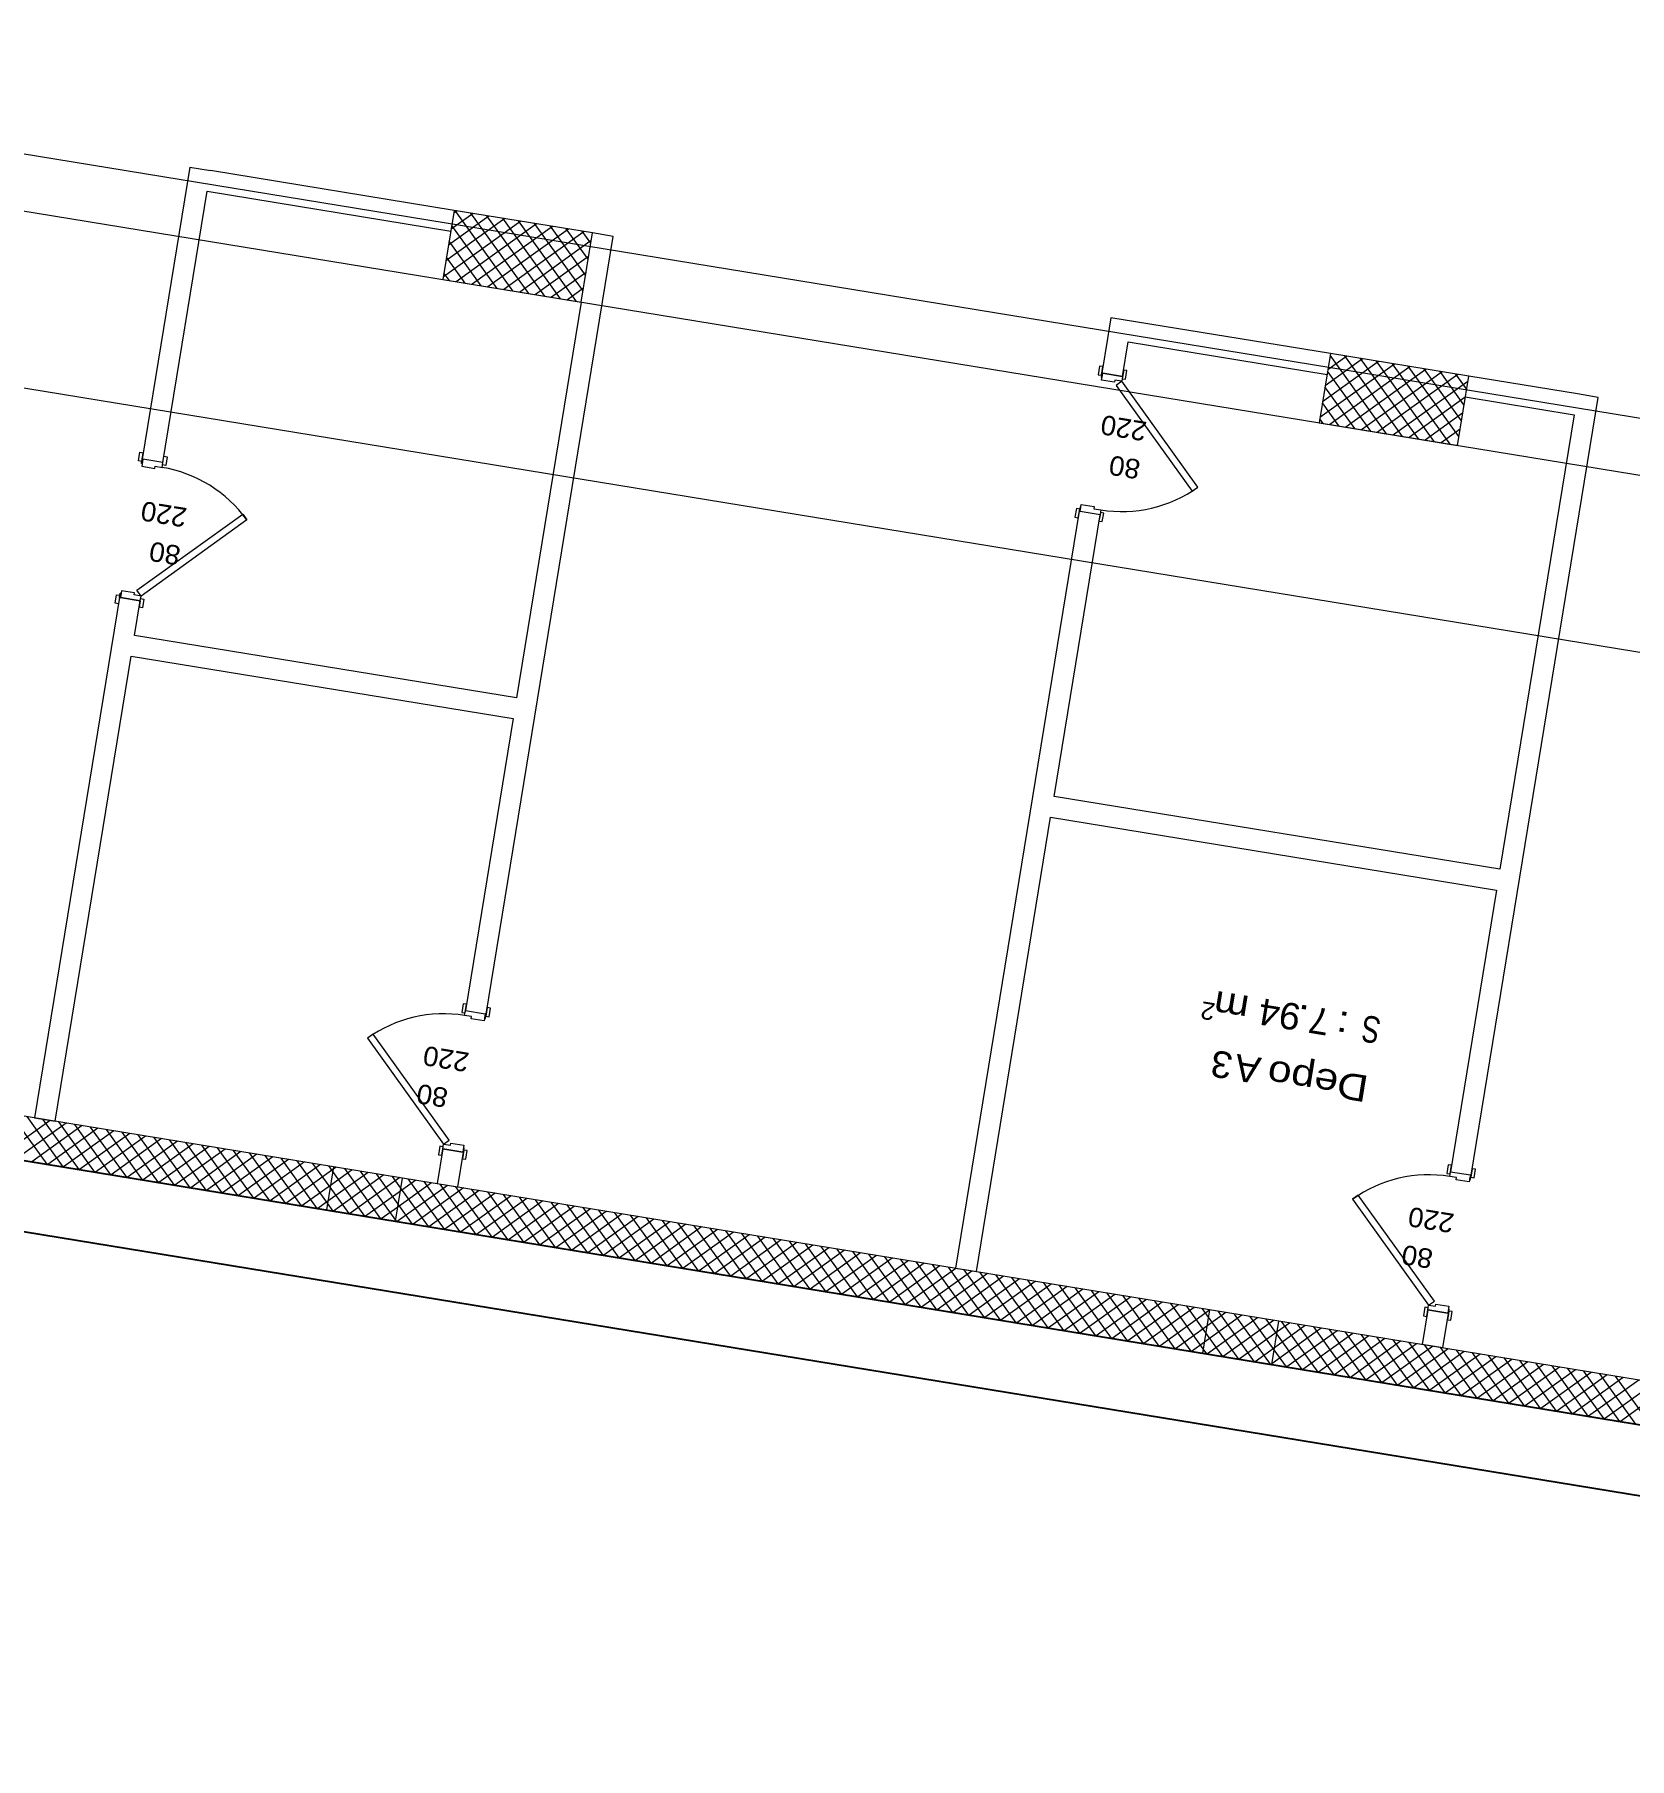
# Model space of a CAD drawing. Header units: metres. Extents: x 7511340 to 7511486, y 4692164 to 4692372.
# Drawn here: x 7511404.01 to 7511413.12, y 4692182.61 to 4692192.46 of the extents above; entities that cross this region are included whole.
import ezdxf

# ---------------------------------------------------------------- set-up
doc = ezdxf.new("R2010")
doc.units = ezdxf.units.M
for name, color, linetype in [('bodrumi', 5, 'Continuous'), ('e0', 4, 'Continuous'), ('e1', 4, 'Continuous')]:
    doc.layers.add(name, color=color, linetype=linetype)
for name, color, linetype, true_color in [('PDF_2D Drafting - General', 7, 'Continuous', 0x999999), ('PDF_A - Muret', 7, 'Continuous', 0xaaaaaa), ('PDF_A - Shtyllat', 7, 'Continuous', 0x999999), ('PDF_A - Shtyllat bodrum', 7, 'Continuous', 0x999999), ('PDF_Model Unit - Zone', 7, 'Continuous', 0x999999)]:
    doc.layers.add(name, color=color, linetype=linetype, true_color=true_color)
doc.layers.add('urbanizem', color=1, linetype='Continuous', lineweight=0)
doc.styles.add('PDF Arial', font='arial.ttf')

msp = doc.modelspace()

# ---------------------------------------------------------------- linework, layer by layer
at = {"layer": 'bodrumi', "elevation": 611, "flags": 128}
msp.add_lwpolyline([(7511422.0334, 4692183.0742), (7511426.9694, 4692213.2745), (7511399.4788, 4692217.7676), (7511396.5659, 4692188.662, 0.396098), (7511397.8166, 4692187.0322)], format="xyb", close=True, dxfattribs=at)
at = {"layer": 'e0', "color": 6, "linetype": 'Continuous', "lineweight": 20, "elevation": 612.455, "flags": 128}
msp.add_lwpolyline([(7511422.2123, 4692214.0518), (7511418.191, 4692189.4483), (7511401.4026, 4692192.1922), (7511405.4238, 4692216.7957)], dxfattribs=at)
at = {"layer": 'e1', "elevation": 613.255, "flags": 128}
msp.add_lwpolyline([(7511422.3636, 4692182.6149), (7511427.4287, 4692213.6048), (7511399.1232, 4692218.2311), (7511396.1678, 4692188.7019, 0.396098), (7511397.7521, 4692186.6374)], format="xyb", close=True, dxfattribs=at)
at = {"layer": 'e1', "linetype": 'Continuous', "lineweight": 20, "elevation": 613.255, "flags": 128}
msp.add_lwpolyline([(7511423.515, 4692213.8389), (7511419.2808, 4692187.9326), (7511399.8869, 4692191.1024), (7511404.1211, 4692217.0087)], dxfattribs=at)
at = {"layer": 'PDF_2D Drafting - General', "color": 8, "lineweight": 9, "true_color": 0x7f7f7f, "elevation": 611}
msp.add_lwpolyline([(7511397.8166, 4692187.0323), (7511422.0334, 4692183.0742)], dxfattribs=at)
at = {"layer": 'PDF_A - Muret', "color": 8, "lineweight": 18, "true_color": 0x7f7f7f, "elevation": 611}
for points in [[(7511404.9, 4692191.7011), (7511404.6274, 4692190.0336)], [(7511404.9, 4692191.7011), (7511405.0184, 4692191.6817)], [(7511406.41, 4692191.4543), (7511405.0184, 4692191.6817)], [(7511404.7458, 4692190.0142), (7511404.999, 4692191.5632)], [(7511404.999, 4692191.5632), (7511406.3906, 4692191.3358)], [(7511407.3179, 4692191.3059), (7511407.1995, 4692191.3252)], [(7511406.5922, 4692186.8656), (7511407.3179, 4692191.3059)], [(7511407.135, 4692190.9304), (7511406.7657, 4692188.6708)], [(7511410.1603, 4692190.8413), (7511410.141, 4692190.7228)], [(7511411.4138, 4692190.6365), (7511410.1603, 4692190.8413)], [(7511410.141, 4692190.7228), (7511410.1087, 4692190.5254)], [(7511410.2271, 4692190.5061), (7511410.2594, 4692190.7035)], [(7511410.2594, 4692190.7035), (7511411.3944, 4692190.5179)], [(7511410.1087, 4692190.5254), (7511410.1147, 4692190.562)], [(7511410.1087, 4692190.5254), (7511410.1147, 4692190.562)], [(7511410.1087, 4692190.5254), (7511410.1147, 4692190.562)], [(7511410.2271, 4692190.5061), (7511410.2331, 4692190.5427)], [(7511410.2271, 4692190.5061), (7511410.2331, 4692190.5427)], [(7511410.2271, 4692190.5061), (7511410.2331, 4692190.5427)], [(7511410.1137, 4692190.5246), (7511410.1087, 4692190.5254)], [(7511410.1137, 4692190.5246), (7511410.1087, 4692190.5254)], [(7511410.1137, 4692190.5246), (7511410.1087, 4692190.5254)], [(7511410.2271, 4692190.5061), (7511410.1137, 4692190.5246)], [(7511410.2271, 4692190.5061), (7511410.1137, 4692190.5246)], [(7511410.2271, 4692190.5061), (7511410.1137, 4692190.5246)], [(7511412.8251, 4692190.4058), (7511412.2033, 4692190.5074)], [(7511412.184, 4692190.3889), (7511412.8057, 4692190.2873)], [(7511412.2177, 4692185.9462), (7511412.9435, 4692190.3864)], [(7511412.9435, 4692190.3864), (7511412.8251, 4692190.4058)], [(7511412.8057, 4692190.2873), (7511412.3815, 4692187.6921)], [(7511404.6274, 4692190.0336), (7511404.6334, 4692190.0701)], [(7511404.6274, 4692190.0336), (7511404.6334, 4692190.0701)], [(7511404.6274, 4692190.0336), (7511404.6334, 4692190.0701)], [(7511404.7458, 4692190.0142), (7511404.7518, 4692190.0508)], [(7511404.7458, 4692190.0142), (7511404.7518, 4692190.0508)], [(7511404.7458, 4692190.0142), (7511404.7518, 4692190.0508)], [(7511404.6324, 4692190.0328), (7511404.6274, 4692190.0336)], [(7511404.6324, 4692190.0328), (7511404.6274, 4692190.0336)], [(7511404.6324, 4692190.0328), (7511404.6274, 4692190.0336)], [(7511404.7458, 4692190.0142), (7511404.6324, 4692190.0328)], [(7511404.7458, 4692190.0142), (7511404.6324, 4692190.0328)], [(7511404.7458, 4692190.0142), (7511404.6324, 4692190.0328)], [(7511409.9797, 4692189.7359), (7511409.2733, 4692185.4141)], [(7511409.8352, 4692188.1083), (7511410.0981, 4692189.7165)], [(7511409.9797, 4692189.7359), (7511409.9737, 4692189.6994)], [(7511409.9797, 4692189.7359), (7511409.9737, 4692189.6994)], [(7511409.9797, 4692189.7359), (7511409.9737, 4692189.6994)], [(7511409.9846, 4692189.7351), (7511409.9797, 4692189.7359)], [(7511409.9846, 4692189.7351), (7511409.9797, 4692189.7359)], [(7511409.9846, 4692189.7351), (7511409.9797, 4692189.7359)], [(7511410.0981, 4692189.7165), (7511409.9846, 4692189.7351)], [(7511410.0981, 4692189.7165), (7511409.9846, 4692189.7351)], [(7511410.0981, 4692189.7165), (7511409.9846, 4692189.7351)], [(7511410.0981, 4692189.7165), (7511410.0921, 4692189.6801)], [(7511410.0981, 4692189.7165), (7511410.0921, 4692189.6801)], [(7511410.0981, 4692189.7165), (7511410.0921, 4692189.6801)], [(7511404.4984, 4692189.244), (7511404.0129, 4692186.2738)], [(7511404.4984, 4692189.244), (7511404.4924, 4692189.2076)], [(7511404.4984, 4692189.244), (7511404.4924, 4692189.2076)], [(7511404.4984, 4692189.244), (7511404.4924, 4692189.2076)], [(7511404.5033, 4692189.2432), (7511404.4984, 4692189.244)], [(7511404.5033, 4692189.2432), (7511404.4984, 4692189.244)], [(7511404.5033, 4692189.2432), (7511404.4984, 4692189.244)], [(7511404.6168, 4692189.2247), (7511404.5033, 4692189.2432)], [(7511404.6168, 4692189.2247), (7511404.5033, 4692189.2432)], [(7511404.6168, 4692189.2247), (7511404.5033, 4692189.2432)], [(7511404.5845, 4692189.0273), (7511404.6168, 4692189.2247)], [(7511404.6168, 4692189.2247), (7511404.6108, 4692189.1882)], [(7511404.6168, 4692189.2247), (7511404.6108, 4692189.1882)], [(7511404.6168, 4692189.2247), (7511404.6108, 4692189.1882)], [(7511406.7657, 4692188.6708), (7511404.5845, 4692189.0273)], [(7511404.1313, 4692186.2545), (7511404.5652, 4692188.9089)], [(7511404.5652, 4692188.9089), (7511406.7463, 4692188.5524)], [(7511406.7463, 4692188.5524), (7511406.4738, 4692186.885)], [(7511412.3815, 4692187.6921), (7511409.8352, 4692188.1083)], [(7511409.3917, 4692185.3947), (7511409.8159, 4692187.9899)], [(7511409.8159, 4692187.9899), (7511412.3622, 4692187.5737)], [(7511412.3622, 4692187.5737), (7511412.0993, 4692185.9655)], [(7511406.4738, 4692186.885), (7511406.4797, 4692186.9215)], [(7511406.4738, 4692186.885), (7511406.4797, 4692186.9215)], [(7511406.4738, 4692186.885), (7511406.4797, 4692186.9215)], [(7511406.5922, 4692186.8656), (7511406.5982, 4692186.9021)], [(7511406.5922, 4692186.8656), (7511406.5982, 4692186.9021)], [(7511406.5922, 4692186.8656), (7511406.5982, 4692186.9021)], [(7511406.4738, 4692186.885), (7511406.5873, 4692186.8664)], [(7511406.4738, 4692186.885), (7511406.5873, 4692186.8664)], [(7511406.4738, 4692186.885), (7511406.5873, 4692186.8664)], [(7511406.5873, 4692186.8664), (7511406.5922, 4692186.8656)], [(7511406.5873, 4692186.8664), (7511406.5922, 4692186.8656)], [(7511406.5873, 4692186.8664), (7511406.5922, 4692186.8656)], [(7511405.7201, 4692185.9938), (7511401.348, 4692186.7084)], [(7511401.3077, 4692186.4617), (7511405.6798, 4692185.7471)], [(7511404.0129, 4692186.2738), (7511404.1313, 4692186.2545)], [(7511406.3447, 4692186.0954), (7511406.3125, 4692185.898)], [(7511406.3447, 4692186.0954), (7511406.3388, 4692186.0589)], [(7511406.3447, 4692186.0954), (7511406.3388, 4692186.0589)], [(7511406.3447, 4692186.0954), (7511406.3388, 4692186.0589)], [(7511406.3447, 4692186.0954), (7511406.4583, 4692186.0769)], [(7511406.3447, 4692186.0954), (7511406.4583, 4692186.0769)], [(7511406.3447, 4692186.0954), (7511406.4583, 4692186.0769)], [(7511406.4309, 4692185.8786), (7511406.4632, 4692186.0761)], [(7511406.4632, 4692186.0761), (7511406.4572, 4692186.0395)], [(7511406.4632, 4692186.0761), (7511406.4572, 4692186.0395)], [(7511406.4632, 4692186.0761), (7511406.4572, 4692186.0395)], [(7511406.4583, 4692186.0769), (7511406.4632, 4692186.0761)], [(7511406.4583, 4692186.0769), (7511406.4632, 4692186.0761)], [(7511406.4583, 4692186.0769), (7511406.4632, 4692186.0761)], [(7511410.724, 4692185.176), (7511406.1149, 4692185.9293)], [(7511412.0993, 4692185.9655), (7511412.1053, 4692186.002)], [(7511412.0993, 4692185.9655), (7511412.1053, 4692186.002)], [(7511412.0993, 4692185.9655), (7511412.1053, 4692186.002)], [(7511412.0993, 4692185.9655), (7511412.2129, 4692185.947)], [(7511412.0993, 4692185.9655), (7511412.2129, 4692185.947)], [(7511412.0993, 4692185.9655), (7511412.2129, 4692185.947)], [(7511412.2129, 4692185.947), (7511412.2177, 4692185.9462)], [(7511412.2129, 4692185.947), (7511412.2177, 4692185.9462)], [(7511412.2129, 4692185.947), (7511412.2177, 4692185.9462)], [(7511412.2177, 4692185.9462), (7511412.2237, 4692185.9827)], [(7511412.2177, 4692185.9462), (7511412.2237, 4692185.9827)], [(7511412.2177, 4692185.9462), (7511412.2237, 4692185.9827)], [(7511406.3125, 4692185.898), (7511406.4309, 4692185.8786)], [(7511406.0746, 4692185.6826), (7511410.6836, 4692184.9292)], [(7511409.2733, 4692185.4141), (7511409.3917, 4692185.3947)], [(7511411.9703, 4692185.176), (7511411.938, 4692184.9785)], [(7511411.9703, 4692185.176), (7511411.9643, 4692185.1394)], [(7511411.9703, 4692185.176), (7511411.9643, 4692185.1394)], [(7511411.9703, 4692185.176), (7511411.9643, 4692185.1394)], [(7511411.9703, 4692185.176), (7511412.0838, 4692185.1574)], [(7511411.9703, 4692185.176), (7511412.0838, 4692185.1574)], [(7511411.9703, 4692185.176), (7511412.0838, 4692185.1574)], [(7511412.0564, 4692184.9592), (7511412.0887, 4692185.1566)], [(7511412.0887, 4692185.1566), (7511412.0827, 4692185.1201)], [(7511412.0887, 4692185.1566), (7511412.0827, 4692185.1201)], [(7511412.0887, 4692185.1566), (7511412.0827, 4692185.1201)], [(7511412.0838, 4692185.1574), (7511412.0887, 4692185.1566)], [(7511412.0838, 4692185.1574), (7511412.0887, 4692185.1566)], [(7511412.0838, 4692185.1574), (7511412.0887, 4692185.1566)], [(7511415.2146, 4692184.442), (7511411.1187, 4692185.1115)], [(7511412.0564, 4692184.9592), (7511411.938, 4692184.9785)], [(7511411.0784, 4692184.8647), (7511415.1742, 4692184.1953)]]:
    msp.add_lwpolyline(points, dxfattribs=at)
at = {"layer": 'PDF_A - Muret', "color": 8, "lineweight": 13, "true_color": 0x7f7f7f, "elevation": 611}
for points in [[(7511410.0959, 4692190.5651), (7511410.0878, 4692190.5157)], [(7511410.1147, 4692190.562), (7511410.0959, 4692190.5651)], [(7511410.1066, 4692190.5126), (7511410.1147, 4692190.562)], [(7511410.2331, 4692190.5427), (7511410.225, 4692190.4932)], [(7511410.2518, 4692190.5396), (7511410.2331, 4692190.5427)], [(7511410.2438, 4692190.4902), (7511410.2518, 4692190.5396)], [(7511410.0878, 4692190.5157), (7511410.1066, 4692190.5126)], [(7511410.1087, 4692190.5254), (7511410.1047, 4692190.5008)], [(7511410.1047, 4692190.5008), (7511410.1096, 4692190.5)], [(7511410.1072, 4692190.4852), (7511410.1137, 4692190.5246)], [(7511410.1812, 4692190.4731), (7511410.1072, 4692190.4852)], [(7511410.1137, 4692190.5246), (7511410.1087, 4692190.5254)], [(7511410.1096, 4692190.5), (7511410.1137, 4692190.5246)], [(7511410.1137, 4692190.5246), (7511410.2271, 4692190.5061)], [(7511410.1831, 4692190.4849), (7511410.1812, 4692190.4731)], [(7511410.2226, 4692190.4784), (7511410.1831, 4692190.4849)], [(7511410.2226, 4692190.4784), (7511410.1902, 4692190.4551)], [(7511410.1902, 4692190.4551), (7511410.6245, 4692189.851)], [(7511410.2271, 4692190.5061), (7511410.2226, 4692190.4784)], [(7511410.657, 4692189.8744), (7511410.2226, 4692190.4784)], [(7511410.225, 4692190.4932), (7511410.2438, 4692190.4902)], [(7511404.6066, 4692190.0238), (7511404.6146, 4692190.0732)], [(7511404.6146, 4692190.0732), (7511404.6334, 4692190.0701)], [(7511404.6334, 4692190.0701), (7511404.6253, 4692190.0207)], [(7511404.7437, 4692190.0014), (7511404.7518, 4692190.0508)], [(7511404.7518, 4692190.0508), (7511404.7706, 4692190.0477)], [(7511404.7706, 4692190.0477), (7511404.7625, 4692189.9983)], [(7511404.6253, 4692190.0207), (7511404.6066, 4692190.0238)], [(7511404.6234, 4692190.0089), (7511404.6274, 4692190.0336)], [(7511404.6284, 4692190.0081), (7511404.6234, 4692190.0089)], [(7511404.6324, 4692190.0328), (7511404.6259, 4692189.9933)], [(7511404.6259, 4692189.9933), (7511404.6999, 4692189.9812)], [(7511404.6274, 4692190.0336), (7511404.6324, 4692190.0328)], [(7511404.6324, 4692190.0328), (7511404.6284, 4692190.0081)], [(7511404.7458, 4692190.0142), (7511404.6324, 4692190.0328)], [(7511404.6999, 4692189.9812), (7511404.7019, 4692189.9931)], [(7511404.7019, 4692189.9931), (7511404.7413, 4692189.9867)], [(7511404.7413, 4692189.9867), (7511404.7458, 4692190.0142)], [(7511404.7625, 4692189.9983), (7511404.7437, 4692190.0014)], [(7511410.6245, 4692189.851), (7511410.657, 4692189.8744)], [(7511409.963, 4692189.7518), (7511409.9549, 4692189.7025)], [(7511409.9818, 4692189.7487), (7511409.963, 4692189.7518)], [(7511409.9737, 4692189.6994), (7511409.9818, 4692189.7487)], [(7511409.9837, 4692189.7606), (7511409.9797, 4692189.7359)], [(7511409.9887, 4692189.7597), (7511409.9837, 4692189.7606)], [(7511409.9846, 4692189.7351), (7511409.9911, 4692189.7746)], [(7511409.9846, 4692189.7351), (7511409.9887, 4692189.7597)], [(7511409.9911, 4692189.7746), (7511410.065, 4692189.7625)], [(7511410.065, 4692189.7625), (7511410.0631, 4692189.7507)], [(7511410.0631, 4692189.7507), (7511410.1026, 4692189.7442)], [(7511404.5979, 4692189.2848), (7511405.202, 4692189.7191)], [(7511405.2254, 4692189.6867), (7511404.6213, 4692189.2523)], [(7511405.202, 4692189.7191), (7511405.2254, 4692189.6867)], [(7511409.9549, 4692189.7025), (7511409.9737, 4692189.6994)], [(7511409.9797, 4692189.7359), (7511409.9846, 4692189.7351)], [(7511410.0981, 4692189.7165), (7511409.9846, 4692189.7351)], [(7511410.1002, 4692189.7294), (7511410.0921, 4692189.6801)], [(7511410.0921, 4692189.6801), (7511410.1109, 4692189.677)], [(7511410.1026, 4692189.7442), (7511410.0981, 4692189.7165)], [(7511410.1189, 4692189.7263), (7511410.1002, 4692189.7294)], [(7511410.1109, 4692189.677), (7511410.1189, 4692189.7263)], [(7511404.4737, 4692189.2106), (7511404.4817, 4692189.2599)], [(7511404.4817, 4692189.2599), (7511404.5005, 4692189.2569)], [(7511404.5005, 4692189.2569), (7511404.4924, 4692189.2076)], [(7511404.4984, 4692189.244), (7511404.5024, 4692189.2687)], [(7511404.5024, 4692189.2687), (7511404.5074, 4692189.2679)], [(7511404.5098, 4692189.2827), (7511404.5033, 4692189.2432)], [(7511404.5074, 4692189.2679), (7511404.5033, 4692189.2432)], [(7511404.5838, 4692189.2706), (7511404.5098, 4692189.2827)], [(7511404.5818, 4692189.2588), (7511404.5838, 4692189.2706)], [(7511404.6213, 4692189.2523), (7511404.5818, 4692189.2588)], [(7511404.6213, 4692189.2523), (7511404.5979, 4692189.2848)], [(7511404.4924, 4692189.2076), (7511404.4737, 4692189.2106)], [(7511404.5033, 4692189.2432), (7511404.4984, 4692189.244)], [(7511404.5033, 4692189.2432), (7511404.6168, 4692189.2247)], [(7511404.6108, 4692189.1882), (7511404.6189, 4692189.2375)], [(7511404.6296, 4692189.1851), (7511404.6108, 4692189.1882)], [(7511404.6168, 4692189.2247), (7511404.6213, 4692189.2523)], [(7511404.6189, 4692189.2375), (7511404.6376, 4692189.2345)], [(7511404.6376, 4692189.2345), (7511404.6296, 4692189.1851)], [(7511406.461, 4692186.9245), (7511406.4529, 4692186.8752)], [(7511406.4797, 4692186.9215), (7511406.461, 4692186.9245)], [(7511406.4717, 4692186.8722), (7511406.4797, 4692186.9215)], [(7511406.5982, 4692186.9021), (7511406.5901, 4692186.8528)], [(7511406.6169, 4692186.899), (7511406.5982, 4692186.9021)], [(7511406.6088, 4692186.8497), (7511406.6169, 4692186.899)], [(7511406.4529, 4692186.8752), (7511406.4717, 4692186.8722)], [(7511406.4693, 4692186.8573), (7511406.4738, 4692186.885)], [(7511406.5087, 4692186.8509), (7511406.4693, 4692186.8573)], [(7511406.4738, 4692186.885), (7511406.5873, 4692186.8664)], [(7511406.5068, 4692186.8391), (7511406.5087, 4692186.8509)], [(7511406.5809, 4692186.827), (7511406.5068, 4692186.8391)], [(7511406.5873, 4692186.8664), (7511406.5809, 4692186.827)], [(7511406.5873, 4692186.8664), (7511406.5833, 4692186.8417)], [(7511406.5833, 4692186.8417), (7511406.5882, 4692186.8409)], [(7511406.5922, 4692186.8656), (7511406.5873, 4692186.8664)], [(7511406.5882, 4692186.8409), (7511406.5922, 4692186.8656)], [(7511406.5901, 4692186.8528), (7511406.6088, 4692186.8497)], [(7511405.9474, 4692186.7505), (7511405.9149, 4692186.7271)], [(7511405.9149, 4692186.7271), (7511406.3492, 4692186.123)], [(7511406.3817, 4692186.1464), (7511405.9474, 4692186.7505)], [(7511406.3281, 4692186.1113), (7511406.32, 4692186.0619)], [(7511406.3468, 4692186.1082), (7511406.3281, 4692186.1113)], [(7511406.3388, 4692186.0589), (7511406.3468, 4692186.1082)], [(7511406.3447, 4692186.0954), (7511406.3492, 4692186.123)], [(7511406.3492, 4692186.123), (7511406.3817, 4692186.1464)], [(7511406.3492, 4692186.123), (7511406.3887, 4692186.1166)], [(7511406.3887, 4692186.1166), (7511406.3907, 4692186.1285)], [(7511406.3907, 4692186.1285), (7511406.4647, 4692186.1164)], [(7511406.4647, 4692186.1164), (7511406.4583, 4692186.0769)], [(7511406.32, 4692186.0619), (7511406.3388, 4692186.0589)], [(7511406.4583, 4692186.0769), (7511406.3447, 4692186.0954)], [(7511406.4652, 4692186.0888), (7511406.4572, 4692186.0395)], [(7511406.4572, 4692186.0395), (7511406.4759, 4692186.0365)], [(7511406.4623, 4692186.1016), (7511406.4583, 4692186.0769)], [(7511406.4583, 4692186.0769), (7511406.4632, 4692186.0761)], [(7511406.4672, 4692186.1008), (7511406.4623, 4692186.1016)], [(7511406.4632, 4692186.0761), (7511406.4672, 4692186.1008)], [(7511406.484, 4692186.0858), (7511406.4652, 4692186.0888)], [(7511406.4759, 4692186.0365), (7511406.484, 4692186.0858)], [(7511412.0865, 4692186.0051), (7511412.0785, 4692185.9558)], [(7511412.0785, 4692185.9558), (7511412.0972, 4692185.9527)], [(7511412.1053, 4692186.002), (7511412.0865, 4692186.0051)], [(7511412.0948, 4692185.9379), (7511412.0993, 4692185.9655)], [(7511412.1343, 4692185.9314), (7511412.0948, 4692185.9379)], [(7511412.0972, 4692185.9527), (7511412.1053, 4692186.002)], [(7511412.0993, 4692185.9655), (7511412.2129, 4692185.947)], [(7511412.1324, 4692185.9196), (7511412.1343, 4692185.9314)], [(7511412.2064, 4692185.9075), (7511412.1324, 4692185.9196)], [(7511412.2129, 4692185.947), (7511412.2064, 4692185.9075)], [(7511412.2129, 4692185.947), (7511412.2088, 4692185.9222)], [(7511412.2088, 4692185.9222), (7511412.2137, 4692185.9214)], [(7511412.2177, 4692185.9462), (7511412.2129, 4692185.947)], [(7511412.2137, 4692185.9214), (7511412.2177, 4692185.9462)], [(7511412.2237, 4692185.9827), (7511412.2157, 4692185.9333)], [(7511412.2157, 4692185.9333), (7511412.2344, 4692185.9303)], [(7511412.2425, 4692185.9796), (7511412.2237, 4692185.9827)], [(7511412.2344, 4692185.9303), (7511412.2425, 4692185.9796)], [(7511411.5729, 4692185.831), (7511411.5404, 4692185.8077)], [(7511412.0073, 4692185.2269), (7511411.5729, 4692185.831)], [(7511411.5404, 4692185.8077), (7511411.9748, 4692185.2036)], [(7511411.9748, 4692185.2036), (7511412.0073, 4692185.2269)], [(7511411.9536, 4692185.1918), (7511411.9456, 4692185.1425)], [(7511411.9456, 4692185.1425), (7511411.9643, 4692185.1394)], [(7511411.9724, 4692185.1887), (7511411.9536, 4692185.1918)], [(7511411.9643, 4692185.1394), (7511411.9724, 4692185.1887)], [(7511411.9703, 4692185.176), (7511411.9748, 4692185.2036)], [(7511412.0838, 4692185.1574), (7511411.9703, 4692185.176)], [(7511411.9748, 4692185.2036), (7511412.0143, 4692185.1971)], [(7511412.0143, 4692185.1971), (7511412.0162, 4692185.209)], [(7511412.0162, 4692185.209), (7511412.0903, 4692185.1969)], [(7511412.0908, 4692185.1694), (7511412.0827, 4692185.1201)], [(7511412.0903, 4692185.1969), (7511412.0838, 4692185.1574)], [(7511412.0879, 4692185.1821), (7511412.0838, 4692185.1574)], [(7511412.0838, 4692185.1574), (7511412.0887, 4692185.1566)], [(7511412.0927, 4692185.1813), (7511412.0879, 4692185.1821)], [(7511412.0887, 4692185.1566), (7511412.0927, 4692185.1813)], [(7511412.1095, 4692185.1663), (7511412.0908, 4692185.1694)], [(7511412.1015, 4692185.117), (7511412.1095, 4692185.1663)], [(7511412.0827, 4692185.1201), (7511412.1015, 4692185.117)]]:
    msp.add_lwpolyline(points, dxfattribs=at)
at = {"layer": 'PDF_A - Muret', "lineweight": 9, "elevation": 611}
for points in [[(7511404.1032, 4692186.2581), (7511403.8161, 4692186.0517)], [(7511404.0858, 4692186.0076), (7511403.8794, 4692186.2947)], [(7511404.1939, 4692186.2433), (7511403.9068, 4692186.0369)], [(7511404.1765, 4692185.9928), (7511403.9701, 4692186.2799)], [(7511404.2846, 4692186.2285), (7511403.9976, 4692186.022)], [(7511404.2672, 4692185.978), (7511404.0608, 4692186.2651)], [(7511404.3753, 4692186.2136), (7511404.0882, 4692186.0072)], [(7511404.358, 4692185.9631), (7511404.1515, 4692186.2502)], [(7511404.4486, 4692185.9483), (7511404.2423, 4692186.2354)], [(7511404.5394, 4692185.9335), (7511404.333, 4692186.2206)], [(7511404.6301, 4692185.9187), (7511404.4237, 4692186.2057)], [(7511404.4661, 4692186.1988), (7511404.179, 4692185.9924)], [(7511404.5568, 4692186.184), (7511404.2697, 4692185.9775)], [(7511404.6475, 4692186.1692), (7511404.3604, 4692185.9627)], [(7511404.7382, 4692186.1543), (7511404.4512, 4692185.9479)], [(7511404.7208, 4692185.9038), (7511404.5144, 4692186.1909)], [(7511404.8289, 4692186.1395), (7511404.5418, 4692185.9331)], [(7511404.8116, 4692185.889), (7511404.6051, 4692186.1761)], [(7511404.9197, 4692186.1247), (7511404.6326, 4692185.9182)], [(7511404.9022, 4692185.8742), (7511404.6959, 4692186.1612)], [(7511405.0104, 4692186.1098), (7511404.7234, 4692185.9034)], [(7511404.993, 4692185.8593), (7511404.7866, 4692186.1464)], [(7511405.0838, 4692185.8445), (7511404.8773, 4692186.1316)], [(7511405.1744, 4692185.8297), (7511404.9681, 4692186.1168)], [(7511405.1011, 4692186.095), (7511404.814, 4692185.8886)], [(7511405.1918, 4692186.0802), (7511404.9048, 4692185.8738)], [(7511405.2826, 4692186.0654), (7511404.9955, 4692185.8589)], [(7511405.2652, 4692185.8149), (7511405.0587, 4692186.1019)], [(7511405.3733, 4692186.0505), (7511405.0862, 4692185.8441)], [(7511405.3559, 4692185.8), (7511405.1495, 4692186.0871)], [(7511405.464, 4692186.0357), (7511405.177, 4692185.8293)], [(7511405.4466, 4692185.7852), (7511405.2402, 4692186.0723)], [(7511405.5547, 4692186.0209), (7511405.2676, 4692185.8145)], [(7511405.5374, 4692185.7704), (7511405.3309, 4692186.0575)], [(7511405.628, 4692185.7555), (7511405.4217, 4692186.0426)], [(7511405.6862, 4692185.786), (7511405.5124, 4692186.0278)], [(7511405.701, 4692185.8768), (7511405.6031, 4692186.013)], [(7511405.6455, 4692186.006), (7511405.3584, 4692185.7996)], [(7511405.7175, 4692185.9778), (7511405.4491, 4692185.7848)], [(7511405.7158, 4692185.9675), (7511405.6939, 4692185.9981)], [(7511406.1898, 4692185.9171), (7511406.1027, 4692185.8544)], [(7511406.3538, 4692185.6369), (7511406.1475, 4692185.924)], [(7511406.4446, 4692185.6221), (7511406.2381, 4692185.9092)], [(7511405.7027, 4692185.8871), (7511405.5398, 4692185.77)], [(7511406.3713, 4692185.8874), (7511406.0842, 4692185.681)], [(7511406.2805, 4692185.9022), (7511406.0879, 4692185.7637)], [(7511406.2632, 4692185.6517), (7511406.1054, 4692185.8711)], [(7511406.4619, 4692185.8726), (7511406.1749, 4692185.6662)], [(7511406.5527, 4692185.8578), (7511406.2656, 4692185.6513)], [(7511406.5353, 4692185.6073), (7511406.3289, 4692185.8943)], [(7511406.6434, 4692185.8429), (7511406.3564, 4692185.6365)], [(7511406.626, 4692185.5924), (7511406.4197, 4692185.8795)], [(7511406.7341, 4692185.8281), (7511406.447, 4692185.6217)], [(7511406.7168, 4692185.5776), (7511406.5103, 4692185.8647)], [(7511406.8249, 4692185.8133), (7511406.5378, 4692185.6069)], [(7511406.8074, 4692185.5628), (7511406.6011, 4692185.8499)], [(7511406.8982, 4692185.5479), (7511406.6917, 4692185.835)], [(7511406.989, 4692185.5331), (7511406.7825, 4692185.8202)], [(7511405.6878, 4692185.7964), (7511405.6306, 4692185.7551)], [(7511406.1724, 4692185.6666), (7511406.0906, 4692185.7803)], [(7511406.9156, 4692185.7985), (7511406.6285, 4692185.592)], [(7511407.0063, 4692185.7836), (7511406.7192, 4692185.5772)], [(7511407.097, 4692185.7688), (7511406.81, 4692185.5624)], [(7511407.0796, 4692185.5183), (7511406.8733, 4692185.8054)], [(7511407.1877, 4692185.754), (7511406.9007, 4692185.5475)], [(7511407.1704, 4692185.5035), (7511406.9639, 4692185.7906)], [(7511407.2785, 4692185.7391), (7511406.9914, 4692185.5327)], [(7511407.261, 4692185.4886), (7511407.0547, 4692185.7757)], [(7511407.3692, 4692185.7243), (7511407.0821, 4692185.5179)], [(7511407.3518, 4692185.4738), (7511407.1454, 4692185.7609)], [(7511407.4426, 4692185.459), (7511407.2361, 4692185.7461)], [(7511407.5332, 4692185.4442), (7511407.3269, 4692185.7312)], [(7511407.624, 4692185.4293), (7511407.4175, 4692185.7164)], [(7511406.0816, 4692185.6814), (7511406.0758, 4692185.6896)], [(7511407.4599, 4692185.7095), (7511407.1728, 4692185.5031)], [(7511407.5507, 4692185.6947), (7511407.2636, 4692185.4882)], [(7511407.6413, 4692185.6798), (7511407.3543, 4692185.4734)], [(7511407.7321, 4692185.665), (7511407.445, 4692185.4586)], [(7511407.7147, 4692185.4145), (7511407.5083, 4692185.7016)], [(7511407.8228, 4692185.6502), (7511407.5358, 4692185.4437)], [(7511407.8054, 4692185.3997), (7511407.5991, 4692185.6867)], [(7511407.9135, 4692185.6353), (7511407.6264, 4692185.4289)], [(7511407.8962, 4692185.3848), (7511407.6897, 4692185.6719)], [(7511408.0043, 4692185.6205), (7511407.7172, 4692185.4141)], [(7511407.9868, 4692185.37), (7511407.7805, 4692185.6571)], [(7511408.0776, 4692185.3552), (7511407.8711, 4692185.6423)], [(7511408.1684, 4692185.3404), (7511407.9619, 4692185.6274)], [(7511408.095, 4692185.6057), (7511407.8079, 4692185.3993)], [(7511408.1857, 4692185.5909), (7511407.8986, 4692185.3844)], [(7511408.2765, 4692185.576), (7511407.9894, 4692185.3696)], [(7511408.259, 4692185.3255), (7511408.0527, 4692185.6126)], [(7511408.3671, 4692185.5612), (7511408.0801, 4692185.3548)], [(7511408.3498, 4692185.3107), (7511408.1433, 4692185.5978)], [(7511408.4579, 4692185.5464), (7511408.1708, 4692185.34)], [(7511408.4404, 4692185.2959), (7511408.2341, 4692185.583)], [(7511408.5486, 4692185.5316), (7511408.2615, 4692185.3251)], [(7511408.5312, 4692185.281), (7511408.3248, 4692185.5681)], [(7511408.6393, 4692185.5167), (7511408.3522, 4692185.3103)], [(7511408.622, 4692185.2662), (7511408.4155, 4692185.5533)], [(7511408.7126, 4692185.2514), (7511408.5063, 4692185.5385)], [(7511408.8034, 4692185.2366), (7511408.5969, 4692185.5236)], [(7511408.7301, 4692185.5019), (7511408.443, 4692185.2955)], [(7511408.8207, 4692185.4871), (7511408.5337, 4692185.2806)], [(7511408.9115, 4692185.4722), (7511408.6244, 4692185.2658)], [(7511408.8941, 4692185.2217), (7511408.6877, 4692185.5088)], [(7511409.0023, 4692185.4574), (7511408.7152, 4692185.251)], [(7511408.9848, 4692185.2069), (7511408.7785, 4692185.494)], [(7511409.0929, 4692185.4426), (7511408.8059, 4692185.2361)], [(7511409.0756, 4692185.1921), (7511408.8691, 4692185.4792)], [(7511409.1837, 4692185.4278), (7511408.8966, 4692185.2213)], [(7511409.1662, 4692185.1773), (7511408.9599, 4692185.4643)], [(7511409.257, 4692185.1624), (7511409.0505, 4692185.4495)], [(7511409.3477, 4692185.1476), (7511409.1413, 4692185.4347)], [(7511409.4384, 4692185.1328), (7511409.2321, 4692185.4198)], [(7511409.2743, 4692185.4129), (7511408.9873, 4692185.2065)], [(7511409.3651, 4692185.3981), (7511409.078, 4692185.1917)], [(7511409.4559, 4692185.3833), (7511409.1688, 4692185.1768)], [(7511409.5465, 4692185.3684), (7511409.2595, 4692185.162)], [(7511409.5292, 4692185.1179), (7511409.3227, 4692185.405)], [(7511409.6373, 4692185.3536), (7511409.3502, 4692185.1472)], [(7511409.6199, 4692185.1031), (7511409.4135, 4692185.3902)], [(7511409.728, 4692185.3388), (7511409.4409, 4692185.1324)], [(7511409.7106, 4692185.0883), (7511409.5042, 4692185.3754)], [(7511409.8187, 4692185.324), (7511409.5317, 4692185.1175)], [(7511409.8014, 4692185.0734), (7511409.5949, 4692185.3605)], [(7511409.892, 4692185.0586), (7511409.6857, 4692185.3457)], [(7511409.9828, 4692185.0438), (7511409.7763, 4692185.3309)], [(7511409.9095, 4692185.3091), (7511409.6224, 4692185.1027)], [(7511410.0001, 4692185.2943), (7511409.7131, 4692185.0879)], [(7511410.0909, 4692185.2795), (7511409.8038, 4692185.0731)], [(7511410.0735, 4692185.029), (7511409.8671, 4692185.3161)], [(7511410.1817, 4692185.2646), (7511409.8946, 4692185.0582)], [(7511410.1642, 4692185.0141), (7511409.9579, 4692185.3012)], [(7511410.2723, 4692185.2498), (7511409.9853, 4692185.0434)], [(7511410.255, 4692184.9993), (7511410.0485, 4692185.2864)], [(7511410.3631, 4692185.235), (7511410.076, 4692185.0286)], [(7511410.3457, 4692184.9845), (7511410.1393, 4692185.2716)], [(7511410.4537, 4692185.2202), (7511410.1667, 4692185.0137)], [(7511410.4364, 4692184.9697), (7511410.23, 4692185.2567)], [(7511410.5271, 4692184.9548), (7511410.3207, 4692185.2419)], [(7511410.6178, 4692184.94), (7511410.4115, 4692185.2271)], [(7511410.5445, 4692185.2053), (7511410.2574, 4692184.9989)], [(7511410.6353, 4692185.1905), (7511410.3482, 4692184.9841)], [(7511410.7236, 4692185.1739), (7511410.4389, 4692184.9692)], [(7511410.6877, 4692184.9542), (7511410.5021, 4692185.2123)], [(7511410.7025, 4692185.0449), (7511410.5929, 4692185.1974)], [(7511410.7174, 4692185.1357), (7511410.6836, 4692185.1826)], [(7511410.7088, 4692185.0832), (7511410.5296, 4692184.9544)], [(7511411.3611, 4692185.0719), (7511411.0791, 4692184.8692)], [(7511411.2703, 4692185.0867), (7511411.0939, 4692184.9599)], [(7511411.2529, 4692184.8362), (7511411.1069, 4692185.0392)], [(7511411.1795, 4692185.1015), (7511411.1087, 4692185.0506)], [(7511411.3436, 4692184.8214), (7511411.1372, 4692185.1085)], [(7511411.4517, 4692185.0571), (7511411.1647, 4692184.8506)], [(7511411.4344, 4692184.8065), (7511411.2279, 4692185.0936)], [(7511411.5425, 4692185.0422), (7511411.2554, 4692184.8358)], [(7511411.5251, 4692184.7917), (7511411.3187, 4692185.0788)], [(7511411.6331, 4692185.0274), (7511411.3461, 4692184.821)], [(7511411.6158, 4692184.7769), (7511411.4094, 4692185.064)], [(7511411.7065, 4692184.7621), (7511411.5001, 4692185.0491)], [(7511411.7972, 4692184.7472), (7511411.5909, 4692185.0343)], [(7511410.694, 4692184.9925), (7511410.6203, 4692184.9396)], [(7511411.1622, 4692184.851), (7511411.0921, 4692184.9485)], [(7511411.7239, 4692185.0126), (7511411.4369, 4692184.8061)], [(7511411.8147, 4692184.9977), (7511411.5276, 4692184.7913)], [(7511411.9053, 4692184.9829), (7511411.6183, 4692184.7765)], [(7511411.888, 4692184.7324), (7511411.6815, 4692185.0195)], [(7511411.9961, 4692184.9681), (7511411.709, 4692184.7617)], [(7511411.9787, 4692184.7176), (7511411.7723, 4692185.0047)], [(7511412.0868, 4692184.9533), (7511411.7997, 4692184.7468)], [(7511412.0694, 4692184.7028), (7511411.863, 4692184.9898)], [(7511412.1775, 4692184.9384), (7511411.8905, 4692184.732)], [(7511412.1602, 4692184.6879), (7511411.9537, 4692184.975)], [(7511412.2509, 4692184.6731), (7511412.0445, 4692184.9602)], [(7511412.3416, 4692184.6583), (7511412.1352, 4692184.9453)], [(7511412.4323, 4692184.6434), (7511412.2259, 4692184.9305)], [(7511412.2683, 4692184.9236), (7511411.9812, 4692184.7172)], [(7511412.3589, 4692184.9088), (7511412.0719, 4692184.7023)], [(7511412.4497, 4692184.8939), (7511412.1626, 4692184.6875)], [(7511412.5404, 4692184.8791), (7511412.2533, 4692184.6727)], [(7511412.523, 4692184.6286), (7511412.3166, 4692184.9157)], [(7511412.6311, 4692184.8643), (7511412.3441, 4692184.6579)], [(7511412.6138, 4692184.6138), (7511412.4073, 4692184.9009)], [(7511412.7219, 4692184.8495), (7511412.4348, 4692184.643)], [(7511412.7045, 4692184.5989), (7511412.4981, 4692184.886)], [(7511412.8126, 4692184.8346), (7511412.5255, 4692184.6282)], [(7511412.7952, 4692184.5841), (7511412.5888, 4692184.8712)], [(7511412.8859, 4692184.5693), (7511412.6795, 4692184.8564)], [(7511412.9766, 4692184.5545), (7511412.7703, 4692184.8416)], [(7511413.0674, 4692184.5396), (7511412.861, 4692184.8267)], [(7511412.9033, 4692184.8198), (7511412.6163, 4692184.6134)], [(7511412.9941, 4692184.805), (7511412.707, 4692184.5986)], [(7511413.0847, 4692184.7902), (7511412.7977, 4692184.5837)], [(7511413.1755, 4692184.7753), (7511412.8884, 4692184.5689)], [(7511413.1581, 4692184.5248), (7511412.9517, 4692184.8119)], [(7511413.2662, 4692184.7605), (7511412.9791, 4692184.5541)], [(7511413.2488, 4692184.51), (7511413.0424, 4692184.7971)], [(7511413.3569, 4692184.7457), (7511413.0699, 4692184.5392)]]:
    msp.add_lwpolyline(points, dxfattribs=at)
at = {"layer": 'PDF_A - Muret', "color": 8, "lineweight": 13, "true_color": 0x7f7f7f}
for centre, radius, start, end in [((7511404.6211, 4692189.252, 611), 0.7444, 35.72686, 80.70405), ((7511410.2226, 4692190.4785, 611), 0.744, 260.71743, 305.71949), ((7511406.3492, 4692186.1231, 611), 0.744, 80.7169, 125.71972), ((7511411.9748, 4692185.2036, 611), 0.744, 80.7169, 125.71972)]:
    msp.add_arc(centre, radius, start, end, dxfattribs=at)
at = {"layer": 'PDF_A - Shtyllat', "color": 8, "lineweight": 18, "true_color": 0x7f7f7f, "elevation": 611}
for points in [[(7511406.41, 4692191.4543), (7511406.3454, 4692191.0595)], [(7511407.1995, 4692191.3252), (7511406.41, 4692191.4543)], [(7511407.135, 4692190.9304), (7511407.1995, 4692191.3252)], [(7511406.3454, 4692191.0595), (7511407.135, 4692190.9304)], [(7511411.4138, 4692190.6365), (7511411.3493, 4692190.2416)], [(7511412.2033, 4692190.5074), (7511411.4138, 4692190.6365)], [(7511412.1388, 4692190.1126), (7511412.2033, 4692190.5074)], [(7511411.3493, 4692190.2416), (7511412.1388, 4692190.1126)]]:
    msp.add_lwpolyline(points, dxfattribs=at)
at = {"layer": 'PDF_A - Shtyllat', "lineweight": 5, "elevation": 611}
for points in [[(7511406.6082, 4692191.4219), (7511406.3776, 4692191.2561)], [(7511406.5174, 4692191.4367), (7511406.3924, 4692191.3468)], [(7511406.4267, 4692191.4515), (7511406.4072, 4692191.4375)], [(7511406.745, 4692190.9942), (7511406.4148, 4692191.4535)], [(7511406.8358, 4692190.9793), (7511406.5055, 4692191.4387)], [(7511406.9265, 4692190.9645), (7511406.5963, 4692191.4238)], [(7511406.7896, 4692191.3922), (7511406.3479, 4692191.0747)], [(7511406.6988, 4692191.4071), (7511406.3627, 4692191.1653)], [(7511406.6544, 4692191.009), (7511406.3959, 4692191.3683)], [(7511406.8803, 4692191.3774), (7511406.421, 4692191.0471)], [(7511406.971, 4692191.3626), (7511406.5118, 4692191.0323)], [(7511407.0618, 4692191.3478), (7511406.6024, 4692191.0175)], [(7511407.0172, 4692190.9497), (7511406.687, 4692191.409)], [(7511407.1524, 4692191.3329), (7511406.6932, 4692191.0026)], [(7511407.108, 4692190.9348), (7511406.7777, 4692191.3942)], [(7511407.1454, 4692190.9941), (7511406.8684, 4692191.3794)], [(7511407.1602, 4692191.0848), (7511406.9591, 4692191.3645)], [(7511407.175, 4692191.1755), (7511407.0499, 4692191.3497)], [(7511407.1899, 4692191.2663), (7511407.1406, 4692191.3349)], [(7511406.5636, 4692191.0238), (7511406.3811, 4692191.2776)], [(7511407.1924, 4692191.2816), (7511406.7839, 4692190.9878)], [(7511406.4728, 4692191.0386), (7511406.3663, 4692191.1869)], [(7511407.1775, 4692191.1908), (7511406.8746, 4692190.973)], [(7511406.3822, 4692191.0535), (7511406.3514, 4692191.0962)], [(7511407.1627, 4692191.1), (7511406.9654, 4692190.9581)], [(7511407.1479, 4692191.0094), (7511407.056, 4692190.9433)], [(7511411.4165, 4692190.636), (7511411.4133, 4692190.6336)], [(7511411.7794, 4692190.5767), (7511411.354, 4692190.2708)], [(7511411.6886, 4692190.5915), (7511411.3689, 4692190.3616)], [(7511411.5979, 4692190.6064), (7511411.3837, 4692190.4522)], [(7511411.6441, 4692190.1934), (7511411.3975, 4692190.5365)], [(7511411.5072, 4692190.6212), (7511411.3985, 4692190.543)], [(7511411.8701, 4692190.5619), (7511411.4108, 4692190.2316)], [(7511411.7348, 4692190.1786), (7511411.4123, 4692190.6273)], [(7511411.8256, 4692190.1638), (7511411.4953, 4692190.6231)], [(7511411.9608, 4692190.5471), (7511411.5015, 4692190.2167)], [(7511411.9163, 4692190.1489), (7511411.586, 4692190.6083)], [(7511412.007, 4692190.1341), (7511411.6768, 4692190.5935)], [(7511412.0977, 4692190.1193), (7511411.7675, 4692190.5786)], [(7511412.1469, 4692190.1623), (7511411.8582, 4692190.5638)], [(7511412.1617, 4692190.2529), (7511411.949, 4692190.549)], [(7511411.5534, 4692190.2083), (7511411.3826, 4692190.4458)], [(7511412.0515, 4692190.5322), (7511411.5922, 4692190.2019)], [(7511412.1423, 4692190.5174), (7511411.683, 4692190.1871)], [(7511412.1985, 4692190.4777), (7511411.7737, 4692190.1723)], [(7511412.1766, 4692190.3437), (7511412.0396, 4692190.5342)], [(7511412.1914, 4692190.4345), (7511412.1304, 4692190.5193)], [(7511411.4627, 4692190.2231), (7511411.3678, 4692190.3551)], [(7511412.1836, 4692190.3869), (7511411.8644, 4692190.1574)], [(7511411.372, 4692190.2379), (7511411.353, 4692190.2643)], [(7511412.1688, 4692190.2963), (7511411.9551, 4692190.1426)], [(7511412.154, 4692190.2055), (7511412.0459, 4692190.1278)], [(7511412.1392, 4692190.1147), (7511412.1366, 4692190.113)]]:
    msp.add_lwpolyline(points, dxfattribs=at)
at = {"layer": 'PDF_A - Shtyllat bodrum', "color": 8, "lineweight": 18, "true_color": 0x7f7f7f, "elevation": 611}
for points in [[(7511405.7201, 4692185.9938), (7511405.6798, 4692185.7471)], [(7511406.1149, 4692185.9293), (7511405.7201, 4692185.9938)], [(7511406.0746, 4692185.6826), (7511406.1149, 4692185.9293)], [(7511405.6798, 4692185.7471), (7511406.0746, 4692185.6826)], [(7511410.724, 4692185.176), (7511410.6836, 4692184.9292)], [(7511411.1187, 4692185.1115), (7511410.724, 4692185.176)], [(7511411.0784, 4692184.8647), (7511411.1187, 4692185.1115)], [(7511410.6836, 4692184.9292), (7511411.0784, 4692184.8647)]]:
    msp.add_lwpolyline(points, dxfattribs=at)
at = {"layer": 'PDF_A - Shtyllat bodrum', "lineweight": 5, "elevation": 611}
for points in [[(7511405.9176, 4692185.9616), (7511405.6878, 4692185.7964)], [(7511405.8269, 4692185.9764), (7511405.7027, 4692185.8871)], [(7511405.9002, 4692185.7111), (7511405.7158, 4692185.9675)], [(7511405.7362, 4692185.9912), (7511405.7175, 4692185.9778)], [(7511406.0083, 4692185.9467), (7511405.7212, 4692185.7403)], [(7511405.991, 4692185.6962), (7511405.7845, 4692185.9833)], [(7511406.0991, 4692185.9319), (7511405.812, 4692185.7255)], [(7511406.0758, 4692185.6896), (7511405.8753, 4692185.9685)], [(7511406.0906, 4692185.7803), (7511405.966, 4692185.9537)], [(7511406.1054, 4692185.8711), (7511406.0567, 4692185.9388)], [(7511405.8096, 4692185.7259), (7511405.701, 4692185.8768)], [(7511406.1027, 4692185.8544), (7511405.9028, 4692185.7106)], [(7511405.7188, 4692185.7407), (7511405.6862, 4692185.786)], [(7511406.0879, 4692185.7637), (7511405.9934, 4692185.6958)], [(7511410.9074, 4692185.146), (7511410.694, 4692184.9925)], [(7511410.8167, 4692185.1608), (7511410.7088, 4692185.0832)], [(7511410.9981, 4692185.1312), (7511410.7111, 4692184.9248)], [(7511410.89, 4692184.8955), (7511410.7174, 4692185.1357)], [(7511410.7259, 4692185.1757), (7511410.7236, 4692185.1739)], [(7511410.9808, 4692184.8807), (7511410.7743, 4692185.1678)], [(7511411.0714, 4692184.8659), (7511410.8651, 4692185.1529)], [(7511411.0921, 4692184.9485), (7511410.9558, 4692185.1381)], [(7511411.1069, 4692185.0392), (7511411.0465, 4692185.1233)], [(7511410.7993, 4692184.9103), (7511410.7025, 4692185.0449)], [(7511411.0889, 4692185.1164), (7511410.8018, 4692184.9099)], [(7511411.1087, 4692185.0506), (7511410.8925, 4692184.8951)], [(7511410.7086, 4692184.9252), (7511410.6877, 4692184.9542)], [(7511411.0939, 4692184.9599), (7511410.9832, 4692184.8803)], [(7511411.0791, 4692184.8692), (7511411.0739, 4692184.8655)]]:
    msp.add_lwpolyline(points, dxfattribs=at)
at = {"layer": 'urbanizem', "color": 253, "linetype": 'Continuous', "true_color": 0x999999, "elevation": 611, "flags": 128}
msp.add_lwpolyline([(7511418.1072, 4692189.1377), (7511420.7849, 4692205.5203), (7511421.477, 4692205.4072), (7511422.8723, 4692213.9439), (7511404.0237, 4692217.0246), (7511399.9508, 4692192.1052)], close=True, dxfattribs=at)

# ---------------------------------------------------------------- texts
at = {"layer": 'PDF_A - Muret', "color": 9, "true_color": 0xd5aaaa, "char_height": 0.111166, "attachment_point": 7, "rotation": 170.71751, "style": 'PDF Arial'}
for s, insert in [('\\W1.005971;220', (7511410.3705, 4692190.2465, 611)), ('\\W1.018763;80', (7511410.3344, 4692190.0294, 611)), ('\\W1.005971;220', (7511404.8892, 4692189.7546, 611)), ('\\W1.018763;80', (7511404.8531, 4692189.5376, 611)), ('\\W1.005971;220', (7511406.5008, 4692186.6444, 611)), ('\\W1.018763;80', (7511406.3799, 4692186.4412, 611)), ('\\W1.005971;220', (7511412.1263, 4692185.7249, 611)), ('\\W1.018763;80', (7511412.0054, 4692185.5217, 611))]:
    msp.add_mtext(s, dxfattribs=dict(at, insert=insert))
at = {"layer": 'PDF_Model Unit - Zone', "attachment_point": 7, "rotation": 170.71751, "style": 'PDF Arial'}
for s, insert, char_height in [('\\W1.131208;m', (7511410.9576, 4692186.9666, 611), 0.151591), ('\\W1.031448;2', (7511410.7612, 4692186.9257, 611), 0.10005), ('\\W1.010633;94', (7511411.2535, 4692186.9209, 611), 0.151591), ('\\W1.196161;.', (7511411.2998, 4692186.9107, 611), 0.151591), ('\\W0.986235;7', (7511411.4197, 4692186.8911, 611), 0.151591), ('\\W1.196161;:', (7511411.5297, 4692186.8731, 611), 0.151591), ('\\W0.739259;S', (7511411.7095, 4692186.8463, 611), 0.151591), ('\\W1.025278;3', (7511410.8648, 4692186.6436, 611), 0.151591), ('\\W1.036352;A', (7511411.0243, 4692186.6148, 611), 0.151591), ('\\W1.142974;Depo', (7511411.6461, 4692186.5558, 611), 0.151591)]:
    msp.add_mtext(s, dxfattribs=dict(at, insert=insert, char_height=char_height))

doc.saveas('drawing.dxf')
